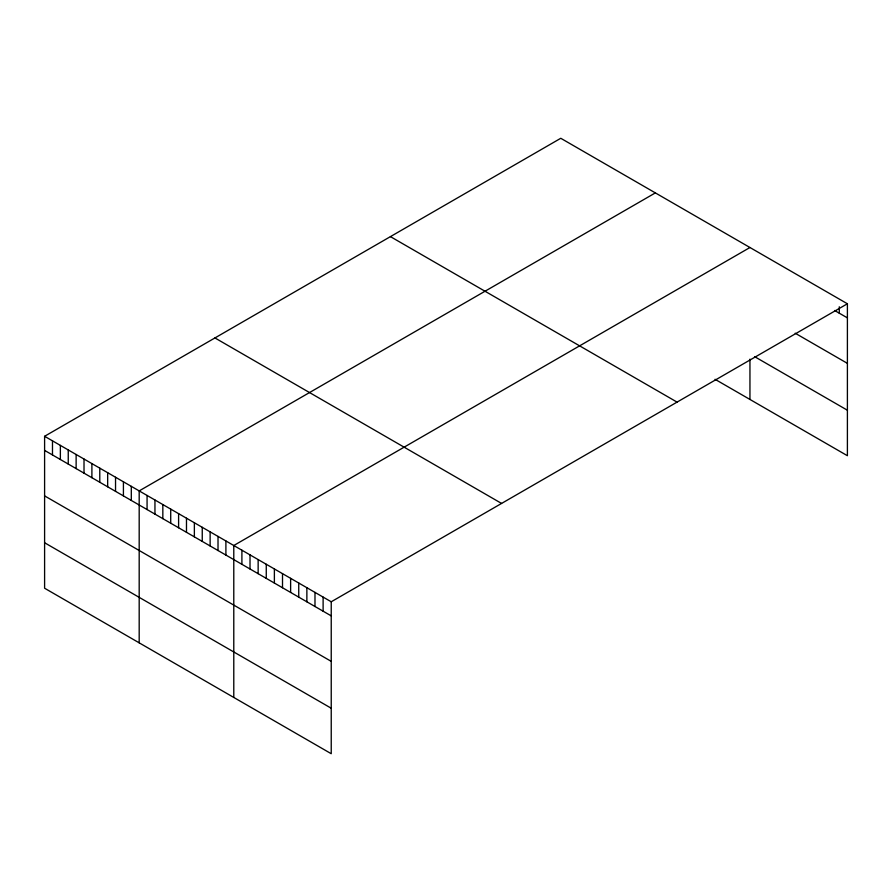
<?xml version="1.0" encoding="UTF-8"?>
<svg xmlns="http://www.w3.org/2000/svg" width="892" height="892" viewBox="0 0 892 892"><rect width="100%" height="100%" fill="white"/><g stroke="black" fill="none" stroke-linecap="round" stroke-linejoin="round"><path stroke-width="1.34" d="M847.4 303.771L331.233 601.777L331.233 753.718L44.6 588.229L44.6 436.288L560.767 138.282L847.4 303.771L847.4 455.712L715.038 379.29M655.352 192.895L139.185 490.901L139.185 642.842M749.949 247.508L233.782 545.514L233.782 697.444M834.633 310.505L847.4 317.875M795.196 333.218L847.4 363.356M754.587 356.633L847.4 410.22M390.428 236.625L677.061 402.114M214.939 337.945L501.572 503.434M44.6 436.288L331.233 601.777M44.6 450.393L331.233 615.881M44.6 495.885L331.233 661.362M44.6 542.749L331.233 708.226M839.283 306.77L839.283 313.181M749.949 359.153L749.949 399.438M323.116 597.094L323.116 611.187M314.988 592.399L314.988 606.504M306.87 587.716L306.87 601.81M298.742 583.022L298.742 597.127M290.625 578.339L290.625 592.433M282.508 573.645L282.508 587.75M274.379 568.962L274.379 583.056M266.262 564.268L266.262 578.373M258.145 559.585L258.145 573.679M250.016 554.891L250.016 568.996M241.899 550.197L241.899 564.302M225.899 540.965L225.899 555.069M218.016 536.415L218.016 550.52M210.133 531.866L210.133 545.96M202.25 527.306L202.25 541.411M194.367 522.757L194.367 536.861M186.484 518.207L186.484 532.312M178.601 513.658L178.601 527.763M170.718 509.109L170.718 523.214M162.835 504.56L162.835 518.653M154.952 499.999L154.952 514.104M147.069 495.45L147.069 509.555M131.302 486.352L131.302 500.457M123.419 481.803L123.419 495.907M115.536 477.253L115.536 491.358M107.664 472.704L107.664 486.798M99.781 468.144L99.781 482.249M91.898 463.595L91.898 477.699M84.015 459.046L84.015 473.15M76.132 454.496L76.132 468.601M68.249 449.947L68.249 464.052M60.366 445.398L60.366 459.503M52.483 440.849L52.483 454.942"/></g></svg>
